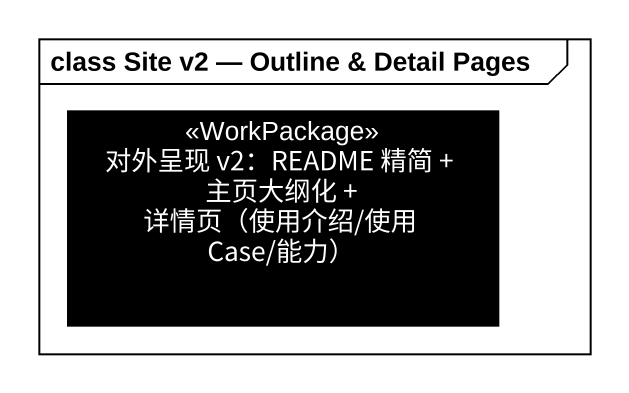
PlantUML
@startuml
mainframe class Site v2 — Outline & Detail Pages
hide circle
hide empty members
class "对外呈现 v2：README 精简 + 主页大纲化 + 详情页（使用介绍/使用 Case/能力）" as 对外呈现_v2_README_精简_主页大纲化_详情页 <<WorkPackage>> #000000
@enduml
